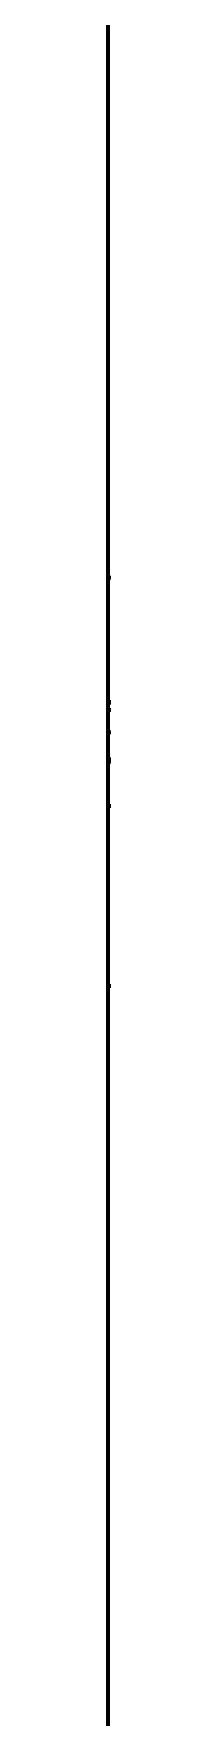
# Model space of a CAD drawing. Header units: inches. Extents: x -2898 to 7248, y 606 to 5598.
# Drawn here: x 5510.7 to 5510.9, y 2618.1 to 2735.8 of the extents above; entities that cross this region are included whole.
import ezdxf

# ---------------------------------------------------------------- set-up
doc = ezdxf.new("R2010")
doc.units = ezdxf.units.IN

msp = doc.modelspace()

# ---------------------------------------------------------------- linework, layer by layer
at = {"linetype": 'Continuous', "lineweight": 70}
for p, q in [((5510.74, 2427.84), (5510.74, 4075.84)), ((5510.92, 2697.77), (5510.74, 2697.77)), ((5510.92, 2689.08), (5510.74, 2689.08)), ((5510.74, 2689.04), (5510.84, 2689.04)), ((5510.74, 2689.04), (5510.84, 2689.04)), ((5510.74, 2689.03), (5510.84, 2689.03)), ((5510.92, 2689.03), (5510.74, 2689.03)), ((5510.92, 2689.03), (5510.84, 2689.03)), ((5510.84, 2688.55), (5510.92, 2688.55)), ((5510.92, 2686.96), (5510.84, 2686.96)), ((5510.92, 2686.95), (5510.84, 2686.95)), ((5510.92, 2684.9), (5510.74, 2684.9)), ((5510.92, 2685.06), (5510.84, 2685.06)), ((5510.84, 2684.93), (5510.92, 2684.93)), ((5510.84, 2681.84), (5510.92, 2681.84)), ((5510.74, 2680.11), (5510.84, 2680.11)), ((5510.74, 2680.09), (5510.84, 2680.09)), ((5510.74, 2679.94), (5510.84, 2679.94)), ((5510.74, 2669.24), (5510.92, 2669.24))]:
    msp.add_line(p, q, dxfattribs=at)

doc.saveas('drawing.dxf')
